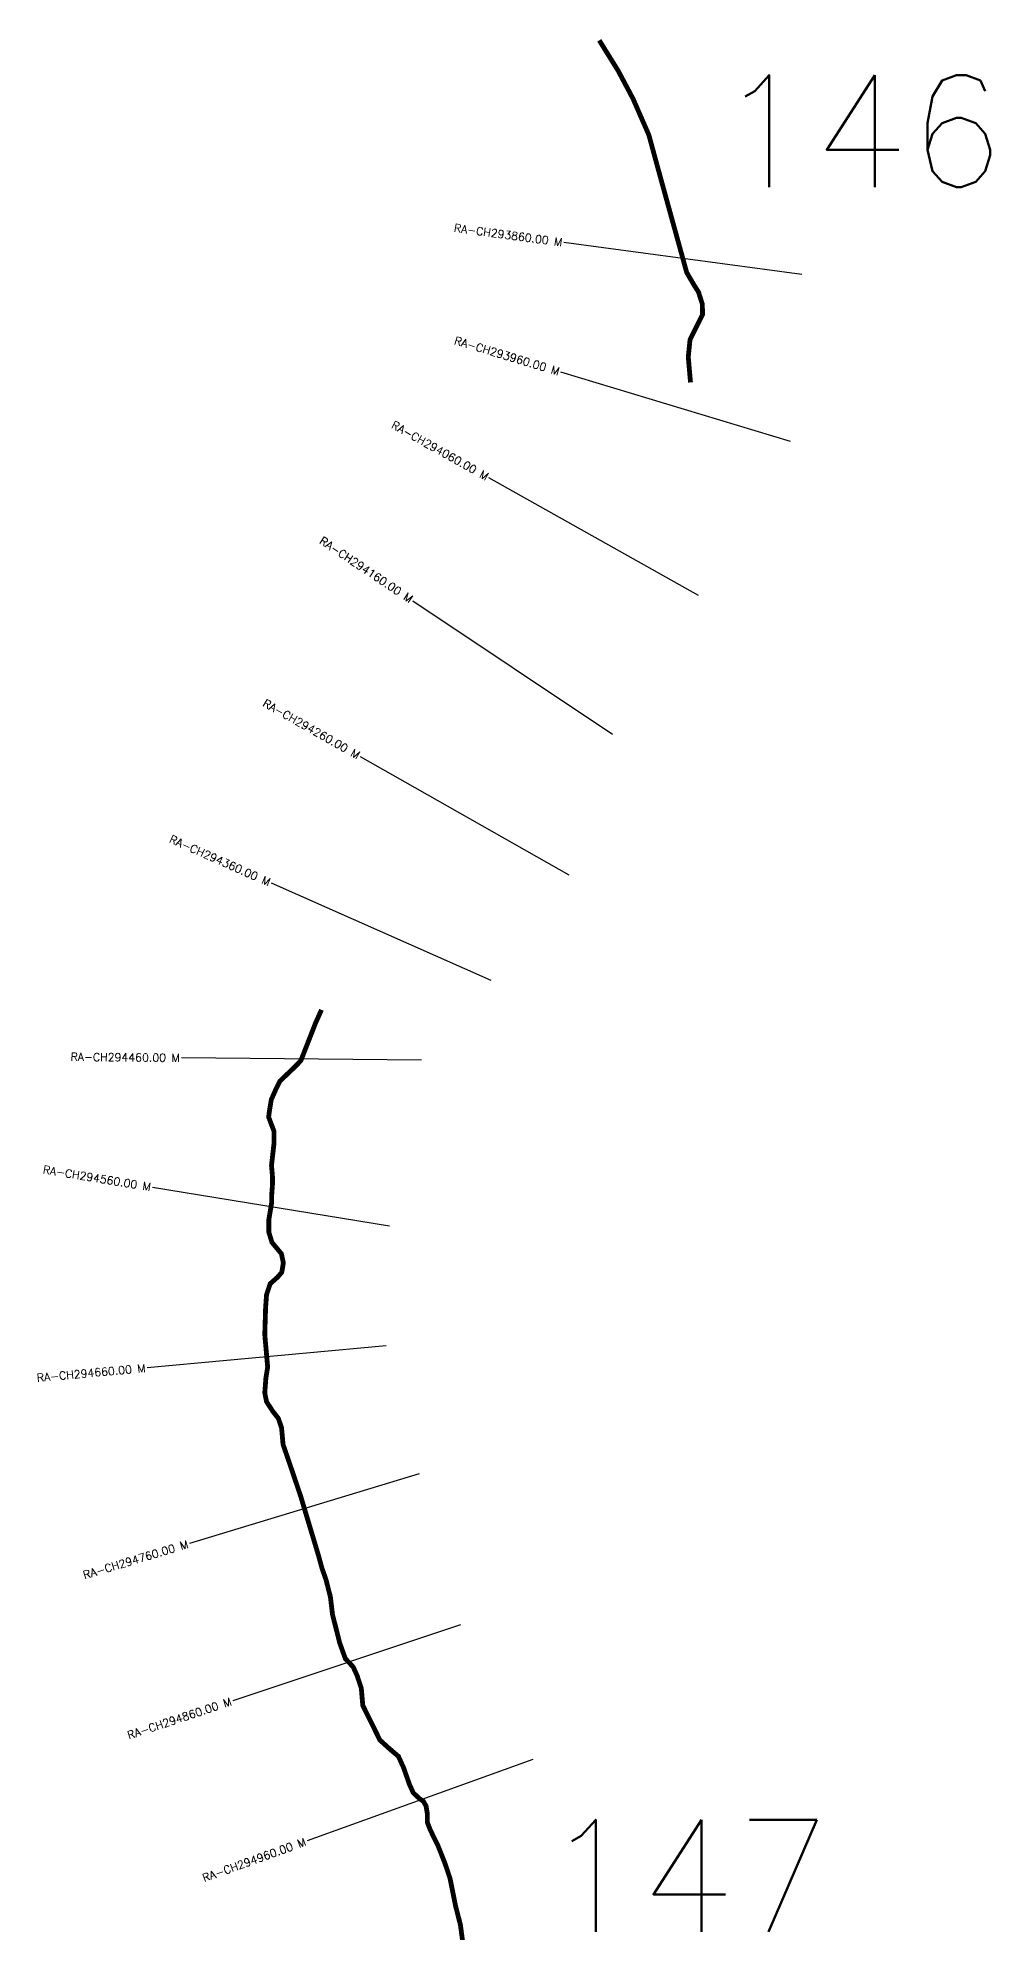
# Model space of a CAD drawing. Header units: metres. Extents: x 281119 to 288617, y 2015291 to 2018918.
# Drawn here: x 282133 to 282727, y 2017735 to 2018918 of the extents above; entities that cross this region are included whole.
import ezdxf
from ezdxf.enums import TextEntityAlignment as Align

# ---------------------------------------------------------------- set-up
doc = ezdxf.new("R2010")
doc.units = ezdxf.units.M
doc.header["$MEASUREMENT"] = 0
for name, color, linetype in [('CS', 134, 'Continuous'), ('CSMark', 6, 'Continuous'), ('NATURALLY PROTECTED', 3, 'Continuous')]:
    doc.layers.add(name, color=color, linetype=linetype)
doc.styles.get("Standard").update_dxf_attribs({"font": 'simplex.shx'})

msp = doc.modelspace()

# ---------------------------------------------------------------- linework, layer by layer
at = {"layer": 'CS'}
for p, q in [((282609.8, 2018770.5), (282461.2, 2018790.5)), ((282602.8, 2018666.1), (282459.2, 2018709.5)), ((282545.3, 2018570), (282414.4, 2018643.4)), ((282491.6, 2018483.2), (282366.9, 2018566.5)), ((282464.6, 2018395.2), (282334.1, 2018469.2)), ((282415.7, 2018329.5), (282278.5, 2018390.2)), ((282372.3, 2018279.6), (282222.3, 2018281.1)), ((282352.2, 2018175.9), (282204.2, 2018200.2)), ((282350.3, 2018101.2), (282200.9, 2018087.5)), ((282370.9, 2018021.2), (282227.3, 2017977.8)), ((282396.7, 2017926.9), (282254.4, 2017879.5)), ((282441.9, 2017842.7), (282300.8, 2017791.9))]:
    msp.add_line(p, q, dxfattribs=at)
at = {"layer": 'NATURALLY PROTECTED', "const_width": 3, "flags": 128}
for points in [[(282483.3, 2018916.8), (282495.1, 2018897.8), (282504.4, 2018880.3), (282514.3, 2018857.6), (282520.3, 2018835.6), (282528.2, 2018806.9), (282537.9, 2018771.8), (282542.2, 2018764.4), (282545.3, 2018759.5), (282547.7, 2018751.9), (282547.8, 2018745.5), (282544.9, 2018739.7), (282540, 2018729.8), (282538.9, 2018718.9), (282540.3, 2018703.1)], [(282309.8, 2018311.1), (282306.1, 2018302.8), (282296.9, 2018279.3), (282292.8, 2018275.1), (282288.7, 2018271.2), (282283.9, 2018266.6), (282281.3, 2018261.4), (282278.5, 2018255.1), (282277.4, 2018248.5), (282276.8, 2018244.1), (282280.1, 2018235.4), (282280.1, 2018227.1), (282278.6, 2018213.9), (282279.2, 2018207.1), (282279.2, 2018202), (282278.7, 2018195.1), (282278.7, 2018190.7), (282276.9, 2018179.8), (282276.9, 2018172.3), (282278.9, 2018165.8), (282284.8, 2018158.7), (282286, 2018153), (282285, 2018147.1), (282282.4, 2018144.1), (282277.8, 2018140), (282275.5, 2018133.1), (282274.9, 2018124.6), (282274.4, 2018108.2), (282276.2, 2018087.9), (282275.1, 2018081.1), (282274.4, 2018071.8), (282275.5, 2018066.3), (282279.4, 2018060.3), (282282.9, 2018055.8), (282284.9, 2018049.9), (282285.8, 2018039.6), (282289.7, 2018028.3), (282296.9, 2018007), (282304.4, 2017982), (282308, 2017970), (282310.1, 2017962.3), (282312.6, 2017955.2), (282315.4, 2017944.3), (282316.7, 2017933.3), (282321.2, 2017915.6), (282324.7, 2017905.8), (282329.6, 2017900.6), (282332.1, 2017895.1), (282334.7, 2017887.2), (282335.6, 2017876.6), (282346.3, 2017854.9), (282351.7, 2017850), (282357.9, 2017844.7), (282361.1, 2017837.6), (282364.8, 2017827.1), (282367.1, 2017822), (282370.9, 2017818.4), (282373.4, 2017816.7), (282375.1, 2017813.8), (282375.9, 2017809.1), (282375.9, 2017803.6), (282377.5, 2017799.4), (282379.9, 2017794.3), (282382.5, 2017789.1), (282386.8, 2017778.3), (282390.1, 2017768.5), (282393.5, 2017751.5), (282396.6, 2017739.4), (282397.9, 2017729.7)]]:
    msp.add_lwpolyline(points, dxfattribs=at)

# ---------------------------------------------------------------- texts
at = {"char_height": 70, "attachment_point": 1}
for s, insert in [('146', (282556.4, 2018895.1)), ('147', (282448.1, 2017805.1))]:
    msp.add_mtext_dynamic_manual_height_columns(s, width=95.172, gutter_width=1, heights=[0], dxfattribs=dict(at, insert=insert))
at = {"layer": 'CSMark'}
for s, rotation, p in [('RA-CH293860.00 M', 352.33, (282460.2, 2018790.6)), ('RA-CH293960.00 M', 343.2084, (282458.3, 2018709.8)), ('RA-CH294060.00 M', 330.7109, (282413.6, 2018643.8)), ('RA-CH294160.00 M', 326.2462, (282366.1, 2018567.1)), ('RA-CH294260.00 M', 330.4316, (282333.2, 2018469.7)), ('RA-CH294360.00 M', 336.1111, (282277.6, 2018390.6)), ('RA-CH294460.00 M', 359.4331, (282221.3, 2018281.1)), ('RA-CH294560.00 M', 350.6632, (282203.2, 2018200.4)), ('RA-CH294660.00 M', 5.2262, (282199.9, 2018087.4)), ('RA-CH294760.00 M', 16.8447, (282226.4, 2017977.5)), ('RA-CH294860.00 M', 18.4162, (282253.4, 2017879.2)), ('RA-CH294960.00 M', 19.7856, (282299.8, 2017791.6))]:
    msp.add_text(s, height=5, rotation=rotation, dxfattribs=at).set_placement(p, align=Align.MIDDLE_RIGHT)

doc.saveas('drawing.dxf')
